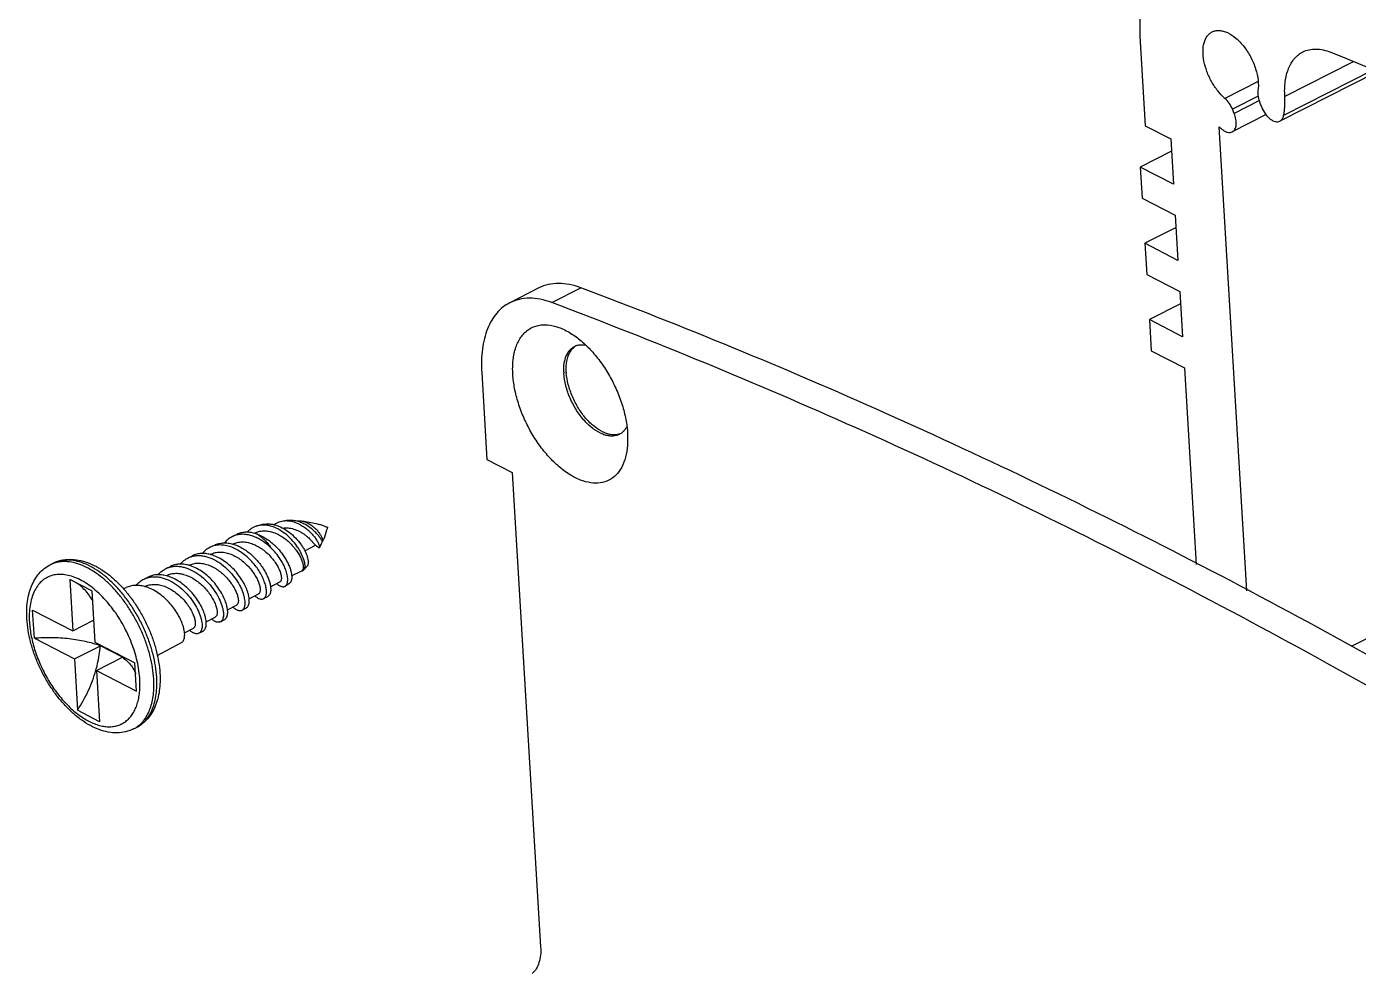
# Model space of a CAD drawing. Header units: millimetres. Extents: x 729 to 1323, y 87 to 507.
# Drawn here: x 1012.1 to 1072.9, y 337.3 to 380.5 of the extents above; entities that cross this region are included whole.
import ezdxf

# ---------------------------------------------------------------- set-up
doc = ezdxf.new("R2010")
doc.units = ezdxf.units.MM
doc.layers.add('02___PRT_ALL_AXES', color=7, linetype='Continuous')

msp = doc.modelspace()

# ---------------------------------------------------------------- linework, layer by layer
at = {"color": 7, "linetype": 'Continuous'}
for p, q in [((1062.944, 380.055), (1063.189, 375.96)), ((1072.674, 378.877), (1069.556, 377.294)), ((1073.747, 378.415), (1069.333, 376.174)), ((1073.568, 378.492), (1069.502, 376.427)), ((1068.337, 377.983), (1066.821, 377.213)), ((1068.336, 377.317), (1067.162, 376.721)), ((1068.369, 377.098), (1067.243, 376.527)), ((1068.421, 376.995), (1068.501, 376.802)), ((1068.677, 376.456), (1067.158, 375.684)), ((1067.243, 376.527), (1067.162, 376.721)), ((1063.189, 375.96), (1064.348, 375.362)), ((1067.828, 354.737), (1066.562, 375.91)), ((1064.348, 375.362), (1064.472, 373.299)), ((1064.382, 374.801), (1062.96, 374.079)), ((1062.96, 374.079), (1063.045, 372.661)), ((1064.472, 373.299), (1062.96, 374.079)), ((1063.045, 372.661), (1064.556, 371.881)), ((1064.556, 371.881), (1064.68, 369.817)), ((1064.59, 371.32), (1063.168, 370.598)), ((1063.168, 370.598), (1063.253, 369.179)), ((1064.68, 369.817), (1063.168, 370.598)), ((1063.253, 369.179), (1064.765, 368.399)), ((1035.513, 368.559), (1034.183, 367.884)), ((1036.097, 367.891), (1037.427, 368.566)), ((1064.765, 368.399), (1064.888, 366.336)), ((1064.798, 367.838), (1063.376, 367.116)), ((1063.376, 367.116), (1063.461, 365.697)), ((1064.888, 366.336), (1063.376, 367.116)), ((1099.705, 365.962), (1072.584, 352.192)), ((1063.461, 365.697), (1064.973, 364.917)), ((1064.973, 364.917), (1065.51, 355.933)), ((1032.9, 364.696), (1033.138, 360.731)), ((1039.562, 361.915), (1039.559, 361.369)), ((1033.138, 360.731), (1034.297, 360.133)), ((1034.297, 360.133), (1035.591, 338.497)), ((1021.544, 356.872), (1021.547, 356.871)), ((1022.544, 357.376), (1022.514, 357.361)), ((1024.825, 356.566), (1025.317, 356.816)), ((1025.615, 357.021), (1025.592, 357.057)), ((1025.637, 356.993), (1025.636, 356.993)), ((1020.528, 356.406), (1020.506, 356.395)), ((1024.226, 355.418), (1024.684, 355.65)), ((1018.511, 355.435), (1018.492, 355.426)), ((1023.259, 354.927), (1023.687, 355.144)), ((1022.283, 354.377), (1022.711, 354.595)), ((1021.297, 353.877), (1021.714, 354.089)), ((1020.32, 353.327), (1020.738, 353.54)), ((1019.334, 352.827), (1019.741, 353.033))]:
    msp.add_line(p, q, dxfattribs=at)
msp.add_lwpolyline([(1025.311, 356.819), (1025.407, 356.757), (1025.477, 356.704)], dxfattribs=at)
for centre, radius, start, end in [((1069.389, 379.131), 4.286, 228.72761, 231.08448), ((1037.464, 365.259), 0.711, 110.07855, 116.90664), ((1037.47, 365.241), 0.729, 103.08994, 110.05716), ((1039.134, 364.815), 2.49, 181.9437, 183.42799), ((1039.317, 364.876), 2.562, 183.42498, 184.18968), ((1038.859, 362.512), 0.709, 296.92167, 302.25976), ((1038.851, 362.524), 0.723, 302.28281, 309.6027), ((1023.951, 356.69), 1.252, 77.67263, 78.76339), ((1020.943, 355.824), 1.004, 103.22156, 115.63075), ((1021.956, 356.32), 0.996, 103.54917, 115.63575), ((1022.089, 355.736), 1.686, 69.82317, 74.56663), ((1025.564, 357.011), 0.0749, 346.51564, 350.36227), ((1020.105, 354.837), 1.612, 73.91614, 74.91524), ((1013.807, 354.746), 1.324, 110.41524, 116.90648), ((1019.094, 354.331), 1.633, 73.79475, 74.5011), ((1018.092, 353.838), 1.642, 73.50118, 75.31722), ((1017.083, 353.339), 1.656, 73.48481, 74.90269), ((1016.414, 349.612), 1.319, 296.92025, 303.40124)]:
    msp.add_arc(centre, radius, start, end, dxfattribs=at)
for points, start_tangent, end_tangent in [([(1064.26, 383.324), (1063.937, 383.117), (1063.654, 382.843), (1063.219, 382.111), (1063.074, 381.662), (1062.979, 381.165), (1062.944, 380.055)], (-0.891719, -0.45259), (0.05971, -0.998216)), ([(1066.821, 377.213), (1066.496, 377.556), (1066.216, 377.976), (1066, 378.44), (1065.866, 378.914), (1065.823, 379.363), (1065.874, 379.752), (1066.016, 380.054), (1066.117, 380.164), (1066.237, 380.245)], (-0.752346, 0.658768), (0.891564, 0.452895)), ([(1066.237, 380.245), (1066.392, 380.298), (1066.563, 380.31), (1066.746, 380.281), (1066.938, 380.211), (1067.327, 379.955), (1067.694, 379.569), (1068.002, 379.087), (1068.224, 378.557), (1068.337, 378.028), (1068.332, 377.552)], (0.891564, 0.452895), (-0.1492, -0.988807)), ([(1069.556, 377.294), (1069.578, 377.986), (1069.729, 378.575), (1070, 379.031), (1070.177, 379.202), (1070.378, 379.332)], (-0.058447, 0.998291), (0.891377, 0.453263)), ([(1070.378, 379.332), (1070.661, 379.433), (1070.972, 379.464), (1071.307, 379.425), (1071.656, 379.316)], (0.891377, 0.453263), (0.927637, -0.373483)), ([(1071.656, 379.316), (1094.231, 368.94), (1116.962, 355.938)], (0.927637, -0.373483), (0.846912, -0.531734)), ([(1068.332, 377.552), (1068.337, 377.287), (1068.421, 376.995)], (-0.1492, -0.988807), (0.382942, -0.923772)), ([(1067.162, 376.721), (1067.014, 376.994), (1066.821, 377.213)], (-0.382942, 0.923772), (-0.752347, 0.658768)), ([(1069.502, 376.427), (1069.536, 376.629), (1069.556, 377.294)], (0.201591, 0.97947), (-0.058447, 0.998291)), ([(1067.157, 375.684), (1067.225, 375.733), (1067.278, 375.804), (1067.316, 375.895), (1067.336, 376.002), (1067.324, 376.254), (1067.243, 376.527)], (0.891936, 0.452162), (-0.382942, 0.923772)), ([(1068.501, 376.802), (1068.672, 376.498), (1068.895, 376.268), (1069.013, 376.194), (1069.129, 376.153), (1069.238, 376.146), (1069.333, 376.174)], (0.382942, -0.923772), (0.89195, 0.452134)), ([(1069.333, 376.174), (1069.392, 376.214), (1069.44, 376.271), (1069.502, 376.427)], (0.89195, 0.452134), (0.201591, 0.97947)), ([(1066.697, 375.796), (1066.82, 375.714), (1066.943, 375.666), (1067.057, 375.656), (1067.157, 375.684)], (0.778314, -0.627876), (0.891936, 0.452162)), ([(1037.427, 368.566), (1036.904, 368.716), (1036.404, 368.766), (1035.938, 368.713), (1035.513, 368.56)], (-0.935804, 0.35252), (-0.891719, -0.45259)), ([(1093.43, 339.667), (1079.361, 348.379), (1065.309, 356.114), (1051.316, 362.85), (1037.427, 368.566)], (-0.837081, 0.547078), (-0.935986, 0.352036)), ([(1034.183, 367.884), (1033.869, 367.682), (1033.592, 367.415), (1033.358, 367.087), (1033.169, 366.701), (1032.934, 365.779), (1032.9, 364.696)], (-0.891719, -0.45259), (0.05971, -0.998216)), ([(1036.097, 367.891), (1035.574, 368.041), (1035.074, 368.091), (1034.608, 368.038), (1034.183, 367.884)], (-0.935804, 0.35252), (-0.891719, -0.45259)), ([(1092.1, 338.992), (1078.031, 347.703), (1063.979, 355.439), (1049.986, 362.175), (1036.097, 367.891)], (-0.837081, 0.547078), (-0.935986, 0.352036)), ([(1034.321, 364.619), (1034.336, 365.278), (1034.461, 365.852), (1034.692, 366.315), (1034.844, 366.499), (1035.019, 366.649), (1035.213, 366.763), (1035.427, 366.839), (1035.656, 366.878), (1035.899, 366.877), (1036.416, 366.762), (1036.956, 366.498)], (-0.05971, 0.998216), (0.851143, -0.524933)), ([(1036.956, 366.498), (1037.442, 366.143), (1037.911, 365.687), (1038.346, 365.149), (1038.733, 364.545), (1039.058, 363.897), (1039.31, 363.227), (1039.48, 362.559), (1039.562, 361.915)], (0.851143, -0.524933), (0.05971, -0.998216)), ([(1037.305, 365.951), (1037.385, 365.966), (1037.642, 365.959)], (0.97394, 0.226808), (0.987316, -0.15877)), ([(1036.646, 364.731), (1036.668, 365.125), (1036.762, 365.461), (1036.922, 365.72), (1037.026, 365.818), (1037.142, 365.892)], (-0.033832, 0.999428), (0.891663, 0.4527)), ([(1036.76, 364.723), (1036.761, 365.015), (1036.798, 365.282), (1036.981, 365.711)], (-0.05971, 0.998216), (0.583778, 0.811913)), ([(1036.981, 365.711), (1037.02, 365.761), (1037.153, 365.886)], (0.583778, 0.811913), (0.804232, 0.594315)), ([(1039.559, 361.369), (1039.468, 360.833), (1039.291, 360.382), (1039.034, 360.029), (1038.704, 359.788), (1038.313, 359.666), (1037.875, 359.669), (1037.406, 359.795), (1036.92, 360.041), (1036.435, 360.398), (1035.967, 360.853), (1035.533, 361.392), (1035.148, 361.995), (1034.824, 362.642), (1034.573, 363.31), (1034.403, 363.977), (1034.321, 364.619)], (-0.078903, -0.996882), (-0.05971, 0.998216)), ([(1039.18, 361.88), (1039.014, 361.82), (1038.831, 361.801), (1038.636, 361.821), (1038.431, 361.882), (1038.01, 362.119), (1037.6, 362.492), (1037.234, 362.973), (1036.939, 363.524), (1036.739, 364.104), (1036.649, 364.666)], (-0.891663, -0.4527), (-0.05971, 0.998216)), ([(1039.183, 361.892), (1039.014, 361.86), (1038.833, 361.864), (1038.642, 361.904), (1038.444, 361.98), (1038.044, 362.234), (1037.659, 362.607), (1037.317, 363.074), (1037.042, 363.601), (1036.852, 364.152), (1036.762, 364.688)], (-0.953655, -0.300903), (-0.073027, 0.99733)), ([(1039.391, 362.042), (1039.372, 362.022), (1039.312, 361.967)], (-0.672635, -0.739974), (-0.770675, -0.637228)), ([(1039.519, 362.225), (1039.49, 362.175), (1039.391, 362.042)], (-0.47206, -0.881566), (-0.672635, -0.739974)), ([(1022.538, 357.361), (1022.319, 357.404), (1022.107, 357.41), (1021.906, 357.38), (1021.72, 357.312)], (-0.964215, 0.265122), (-0.900954, -0.433914)), ([(1022.613, 357.69), (1022.496, 357.643), (1022.387, 357.58), (1022.286, 357.502), (1022.194, 357.411)], (-0.950591, -0.310448), (-0.66089, -0.750483)), ([(1022.544, 357.376), (1022.728, 357.446), (1022.927, 357.475), (1023.136, 357.466), (1023.35, 357.418), (1023.565, 357.335), (1023.774, 357.22), (1023.973, 357.078), (1024.157, 356.915), (1024.321, 356.738), (1024.462, 356.553), (1024.577, 356.369), (1024.664, 356.192), (1024.722, 356.03), (1024.74, 355.956), (1024.751, 355.889), (1024.755, 355.828), (1024.753, 355.775), (1024.744, 355.73), (1024.728, 355.694)], (0.891655, 0.452716), (-0.496847, -0.867838)), ([(1024.777, 356.158), (1024.726, 356.303), (1024.657, 356.457), (1024.571, 356.615), (1024.468, 356.774), (1024.218, 357.081), (1023.921, 357.35), (1023.594, 357.56), (1023.255, 357.694), (1023.086, 357.728), (1022.922, 357.738), (1022.764, 357.726), (1022.613, 357.69)], (-0.282647, 0.959224), (-0.950591, -0.310448)), ([(1022.843, 357.759), (1022.99, 357.788), (1023.145, 357.795), (1023.305, 357.781), (1023.468, 357.745), (1023.796, 357.613), (1024.112, 357.411), (1024.398, 357.155), (1024.64, 356.868), (1024.74, 356.72), (1024.825, 356.574), (1024.893, 356.433), (1024.943, 356.3)], (0.963668, 0.267102), (0.314492, -0.94926)), ([(1023.422, 357.757), (1023.532, 357.83), (1023.651, 357.885), (1023.779, 357.921), (1023.914, 357.939)], (0.790941, 0.611892), (0.998188, 0.060175)), ([(1023.82, 357.598), (1023.941, 357.611), (1024.067, 357.609), (1024.322, 357.559), (1024.574, 357.456), (1024.693, 357.389), (1024.805, 357.314), (1024.909, 357.234), (1025.003, 357.152), (1025.085, 357.072), (1025.155, 356.998), (1025.213, 356.931), (1025.237, 356.903), (1025.257, 356.877), (1025.275, 356.856), (1025.29, 356.839), (1025.302, 356.827), (1025.311, 356.819)], (0.984188, 0.177126), (0.863944, -0.503588)), ([(1023.914, 357.939), (1023.983, 357.941), (1024.195, 357.918)], (0.998188, 0.060175), (0.980837, -0.194832)), ([(1025.592, 357.057), (1025.516, 357.17), (1025.399, 357.316), (1025.245, 357.473), (1025.062, 357.626), (1024.857, 357.759), (1024.639, 357.862), (1024.417, 357.926), (1024.199, 357.948)], (-0.535455, 0.844564), (-0.999996, -0.002998)), ([(1024.218, 357.913), (1024.628, 357.754), (1024.823, 357.63), (1025.003, 357.483), (1025.162, 357.322), (1025.294, 357.158), (1025.395, 357.002), (1025.433, 356.931), (1025.463, 356.866)], (0.97695, -0.213469), (0.384735, -0.923027)), ([(1024.448, 357.924), (1024.491, 357.93), (1024.625, 357.93)], (0.986201, 0.165554), (0.996345, -0.085423)), ([(1024.625, 357.93), (1024.787, 357.9), (1024.949, 357.838), (1025.108, 357.746), (1025.255, 357.631), (1025.386, 357.5), (1025.494, 357.361), (1025.574, 357.226), (1025.603, 357.164), (1025.623, 357.107)], (0.996345, -0.085423), (0.292759, -0.956186)), ([(1025.805, 357.65), (1025.749, 357.672), (1025.681, 357.701), (1025.601, 357.733), (1025.513, 357.763)], (-0.946985, 0.321279), (-0.95741, 0.288731)), ([(1025.859, 357.64), (1025.846, 357.643), (1025.804, 357.651)], (-0.960093, 0.279682), (-0.993339, 0.115233)), ([(1025.859, 357.64), (1025.835, 357.642), (1025.805, 357.65)], (-0.997451, -0.071357), (-0.946985, 0.321279)), ([(1020.709, 356.826), (1020.9, 356.894), (1021.105, 356.925), (1021.321, 356.917), (1021.544, 356.872)], (0.901046, 0.433724), (0.962131, -0.272587)), ([(1022.946, 354.381), (1022.986, 354.41), (1023.02, 354.451), (1023.046, 354.504), (1023.064, 354.566), (1023.075, 354.639), (1023.076, 354.722), (1023.069, 354.812), (1023.053, 354.91), (1022.993, 355.125), (1022.897, 355.358), (1022.766, 355.6), (1022.603, 355.841), (1022.41, 356.073), (1022.194, 356.287), (1021.958, 356.474), (1021.709, 356.627), (1021.454, 356.74), (1021.198, 356.809), (1020.949, 356.83), (1020.713, 356.801)], (0.881867, 0.471498), (-0.97334, -0.229369)), ([(1021.525, 357.218), (1021.33, 357.095), (1021.164, 356.926)], (-0.901108, -0.433594), (-0.62004, -0.78457)), ([(1021.547, 356.87), (1021.741, 356.942), (1021.953, 356.97), (1022.176, 356.954), (1022.403, 356.895), (1022.629, 356.798), (1022.848, 356.666), (1023.053, 356.507), (1023.239, 356.327), (1023.401, 356.135), (1023.535, 355.939), (1023.639, 355.748), (1023.71, 355.57), (1023.734, 355.489), (1023.75, 355.414), (1023.757, 355.347), (1023.757, 355.287), (1023.75, 355.237), (1023.735, 355.196), (1023.714, 355.164), (1023.687, 355.144)], (0.891604, 0.452816), (-0.89154, -0.452943)), ([(1021.547, 356.871), (1021.974, 356.687), (1022.18, 356.553), (1022.377, 356.396), (1022.561, 356.221), (1022.728, 356.031), (1022.877, 355.832), (1023.004, 355.629), (1023.107, 355.428), (1023.186, 355.234), (1023.239, 355.052), (1023.267, 354.888), (1023.27, 354.746), (1023.262, 354.684), (1023.249, 354.629), (1023.23, 354.581), (1023.205, 354.541), (1023.176, 354.509), (1023.142, 354.486)], (0.961683, -0.274163), (-0.881748, -0.471721)), ([(1023.276, 356.706), (1022.905, 357.004), (1022.707, 357.122), (1022.505, 357.214), (1022.302, 357.278), (1022.102, 357.312), (1021.908, 357.316), (1021.722, 357.289)], (-0.722359, 0.691518), (-0.972044, -0.234799)), ([(1022.67, 357.318), (1023.053, 357.127), (1023.237, 356.998), (1023.411, 356.852), (1023.723, 356.518), (1023.855, 356.339), (1023.969, 356.158), (1024.064, 355.978), (1024.138, 355.805), (1024.191, 355.641), (1024.222, 355.492), (1024.232, 355.361), (1024.221, 355.252), (1024.209, 355.206), (1024.191, 355.167), (1024.17, 355.134), (1024.144, 355.109)], (0.938744, -0.344615), (-0.788935, -0.614477)), ([(1022.67, 357.318), (1022.831, 357.203), (1022.988, 357.06), (1023.138, 356.894), (1023.276, 356.706)], (0.848889, -0.528572), (0.55789, -0.829915)), ([(1025.463, 356.866), (1025.482, 356.816), (1025.495, 356.773), (1025.501, 356.738), (1025.501, 356.725), (1025.501, 356.714)], (0.384735, -0.923027), (-0.155536, -0.98783)), ([(1025.631, 356.997), (1025.624, 357.007), (1025.615, 357.021)], (-0.643548, 0.765405), (-0.532502, 0.846429)), ([(1025.623, 357.107), (1025.635, 357.06), (1025.639, 357.021)], (0.292759, -0.956186), (0.024129, -0.999709)), ([(1025.636, 356.993), (1025.634, 356.995), (1025.631, 356.997)], (-0.928559, 0.371186), (-0.643548, 0.765405)), ([(1025.639, 357.021), (1025.639, 357.015), (1025.638, 356.998)], (0.024129, -0.999709), (-0.168593, -0.985686)), ([(1019.145, 355.953), (1019.312, 356.123), (1019.508, 356.248)], (0.621485, 0.783426), (0.9009, 0.434028)), ([(1019.508, 356.248), (1019.557, 356.269), (1019.709, 356.319)], (0.9009, 0.434028), (0.972018, 0.234907)), ([(1020.525, 356.393), (1020.305, 356.435), (1020.093, 356.441), (1019.891, 356.41), (1019.704, 356.342)], (-0.96555, 0.260219), (-0.901052, -0.43371)), ([(1019.709, 356.319), (1019.873, 356.346), (1020.045, 356.347), (1020.222, 356.325), (1020.403, 356.278), (1020.763, 356.12), (1021.108, 355.884), (1021.421, 355.589), (1021.687, 355.258), (1021.892, 354.914), (1021.97, 354.745), (1022.03, 354.583)], (0.972018, 0.234907), (0.306921, -0.951735)), ([(1020.509, 356.729), (1020.315, 356.607), (1020.15, 356.44)], (-0.901058, -0.433699), (-0.624478, -0.781042)), ([(1020.528, 356.406), (1020.728, 356.48), (1020.945, 356.507), (1021.174, 356.489), (1021.407, 356.427), (1021.64, 356.325), (1021.864, 356.187), (1022.075, 356.021), (1022.265, 355.833), (1022.431, 355.632), (1022.568, 355.427), (1022.673, 355.228), (1022.745, 355.042), (1022.768, 354.957), (1022.783, 354.879), (1022.79, 354.809), (1022.789, 354.746), (1022.78, 354.693), (1022.764, 354.65), (1022.741, 354.617), (1022.711, 354.595)], (0.891622, 0.452781), (-0.891629, -0.452766)), ([(1022.22, 354.683), (1022.121, 354.933), (1021.982, 355.194), (1021.805, 355.455), (1021.595, 355.705), (1021.357, 355.932), (1021.099, 356.127), (1020.828, 356.28), (1020.552, 356.386)], (-0.307656, 0.951498), (-0.960865, 0.277016)), ([(1023.94, 354.958), (1023.982, 354.999), (1024.014, 355.055), (1024.036, 355.125), (1024.046, 355.208), (1024.046, 355.304), (1024.033, 355.41), (1024.008, 355.526), (1023.971, 355.65), (1023.862, 355.913), (1023.706, 356.186), (1023.509, 356.455), (1023.276, 356.706)], (0.817646, 0.575721), (-0.722359, 0.691518)), ([(1024.959, 355.9), (1024.986, 355.961), (1024.993, 356.002), (1024.994, 356.05), (1024.99, 356.105), (1024.98, 356.165), (1024.943, 356.3)], (0.63612, 0.77159), (-0.314492, 0.94926)), ([(1025.498, 356.705), (1025.494, 356.701), (1025.49, 356.699), (1025.484, 356.7), (1025.477, 356.704)], (-0.469236, -0.883073), (-0.77516, 0.631765)), ([(1025.501, 356.714), (1025.5, 356.712), (1025.498, 356.705)], (-0.155536, -0.98783), (-0.469236, -0.883073)), ([(1012.14, 353.455), (1012.134, 353.862), (1012.167, 354.251), (1012.239, 354.616), (1012.29, 354.788), (1012.351, 354.953), (1012.505, 355.259), (1012.7, 355.528), (1012.936, 355.753), (1013.208, 355.926)], (-0.05971, 0.998216), (0.891643, 0.45274)), ([(1013.343, 355.995), (1013.521, 356.072), (1013.707, 356.128), (1014.097, 356.176), (1014.5, 356.141), (1014.907, 356.029), (1015.312, 355.845), (1015.711, 355.596), (1016.099, 355.286), (1016.471, 354.921), (1016.82, 354.509), (1017.142, 354.055), (1017.431, 353.57), (1017.681, 353.06), (1017.887, 352.537), (1018.047, 352.009), (1018.156, 351.486), (1018.213, 350.977)], (0.891643, 0.45274), (0.05971, -0.998216)), ([(1018.066, 350.794), (1018.009, 351.31), (1017.898, 351.844), (1017.735, 352.386), (1017.524, 352.926), (1017.269, 353.452), (1016.975, 353.955), (1016.646, 354.425), (1016.291, 354.853), (1015.915, 355.23), (1015.527, 355.549), (1015.133, 355.804), (1014.741, 355.991), (1014.358, 356.104), (1013.993, 356.143), (1013.82, 356.134), (1013.653, 356.107), (1013.493, 356.06), (1013.343, 355.995)], (-0.05971, 0.998216), (-0.891658, -0.45271)), ([(1017.931, 350.725), (1017.876, 351.226), (1017.771, 351.745), (1017.616, 352.271), (1017.416, 352.796), (1017.173, 353.309), (1016.892, 353.802), (1016.579, 354.266), (1016.239, 354.691), (1015.878, 355.07), (1015.504, 355.396), (1015.121, 355.663), (1014.739, 355.866), (1014.364, 356.002), (1014.002, 356.068), (1013.828, 356.074), (1013.66, 356.063), (1013.499, 356.034), (1013.345, 355.986)], (-0.05971, 0.998216), (-0.937157, -0.348907)), ([(1018.132, 355.469), (1018.298, 355.636), (1018.492, 355.759)], (0.627239, 0.778826), (0.9009, 0.434027)), ([(1018.492, 355.759), (1018.542, 355.781), (1018.698, 355.832)], (0.9009, 0.434027), (0.972853, 0.231426)), ([(1019.531, 355.904), (1019.307, 355.949), (1019.09, 355.956), (1018.884, 355.925), (1018.693, 355.855)], (-0.96364, 0.267206), (-0.900899, -0.434029)), ([(1018.698, 355.832), (1018.864, 355.858), (1019.038, 355.859), (1019.217, 355.835), (1019.399, 355.788), (1019.763, 355.626), (1020.112, 355.386), (1020.428, 355.086), (1020.696, 354.75), (1020.903, 354.4), (1020.981, 354.229), (1021.041, 354.064)], (0.972853, 0.231426), (0.303167, -0.952937)), ([(1019.535, 355.902), (1019.735, 355.974), (1019.952, 356.001), (1020.181, 355.982), (1020.414, 355.919), (1020.646, 355.817), (1020.87, 355.679), (1021.08, 355.512), (1021.27, 355.324), (1021.435, 355.123), (1021.572, 354.919), (1021.676, 354.72), (1021.748, 354.535), (1021.771, 354.45), (1021.786, 354.372), (1021.793, 354.302), (1021.791, 354.239), (1021.782, 354.186), (1021.766, 354.143), (1021.743, 354.11), (1021.714, 354.089)], (0.894222, 0.447624), (-0.891527, -0.452967)), ([(1021.236, 354.166), (1021.137, 354.421), (1020.996, 354.687), (1020.817, 354.952), (1020.605, 355.206), (1020.365, 355.437), (1020.104, 355.635), (1019.83, 355.791), (1019.55, 355.899)], (-0.303899, 0.952704), (-0.960272, 0.279065)), ([(1024.687, 355.638), (1024.682, 355.637), (1024.668, 355.637)], (-0.993115, -0.117142), (-0.999934, 0.011494)), ([(1024.728, 355.694), (1024.709, 355.668), (1024.684, 355.65)], (-0.496847, -0.867838), (-0.89177, -0.452489)), ([(1024.711, 355.643), (1024.705, 355.642), (1024.687, 355.638)], (-0.950321, -0.31127), (-0.993115, -0.117142)), ([(1024.764, 355.678), (1024.74, 355.657), (1024.711, 355.643)], (-0.679809, -0.733389), (-0.950321, -0.31127)), ([(1024.777, 356.158), (1024.813, 355.998), (1024.821, 355.926), (1024.822, 355.861), (1024.817, 355.803), (1024.806, 355.752), (1024.764, 355.678)], (0.282647, -0.959224), (-0.679809, -0.733389)), ([(1015.659, 354.394), (1015.356, 354.691), (1015.044, 354.947), (1014.728, 355.157), (1014.413, 355.317), (1014.104, 355.426), (1013.805, 355.481), (1013.521, 355.482), (1013.257, 355.429), (1013.016, 355.322), (1012.804, 355.163), (1012.622, 354.955), (1012.474, 354.701), (1012.362, 354.405), (1012.288, 354.071), (1012.253, 353.705), (1012.257, 353.313)], (-0.683015, 0.730404), (0.05971, -0.998216)), ([(1017.515, 354.938), (1017.291, 354.981), (1017.074, 354.986), (1016.868, 354.955), (1016.676, 354.885)], (-0.965501, 0.260401), (-0.900898, -0.434031)), ([(1017.127, 354.984), (1017.296, 355.153), (1017.492, 355.277)], (0.625199, 0.780465), (0.900899, 0.434029)), ([(1017.492, 355.277), (1017.54, 355.299), (1017.692, 355.349)], (0.900899, 0.434029), (0.97131, 0.237816)), ([(1017.522, 354.933), (1017.727, 355.006), (1017.95, 355.032), (1018.185, 355.011), (1018.424, 354.944), (1018.662, 354.836), (1018.892, 354.691), (1019.106, 354.517), (1019.301, 354.322), (1019.469, 354.113), (1019.608, 353.9), (1019.714, 353.692), (1019.786, 353.5), (1019.808, 353.411), (1019.823, 353.33), (1019.828, 353.257), (1019.826, 353.192), (1019.815, 353.136), (1019.797, 353.091), (1019.772, 353.056), (1019.741, 353.033)], (0.895943, 0.444169), (-0.891531, -0.45296)), ([(1018.508, 355.427), (1018.289, 355.467), (1018.077, 355.472), (1017.875, 355.44), (1017.687, 355.371)], (-0.967381, 0.253324), (-0.900931, -0.433961)), ([(1017.692, 355.349), (1017.86, 355.376), (1018.036, 355.378), (1018.218, 355.355), (1018.402, 355.307), (1018.772, 355.143), (1019.126, 354.899), (1019.446, 354.595), (1019.718, 354.252), (1019.927, 353.896), (1020.006, 353.721), (1020.067, 353.553)], (0.97131, 0.237816), (0.299577, -0.954072)), ([(1018.511, 355.435), (1018.716, 355.511), (1018.939, 355.538), (1019.174, 355.519), (1019.414, 355.453), (1019.653, 355.346), (1019.883, 355.202), (1020.099, 355.028), (1020.294, 354.832), (1020.464, 354.623), (1020.603, 354.409), (1020.71, 354.201), (1020.782, 354.008), (1020.805, 353.919), (1020.82, 353.838), (1020.826, 353.764), (1020.823, 353.699), (1020.813, 353.643), (1020.795, 353.598), (1020.77, 353.563), (1020.738, 353.54)], (0.891602, 0.452821), (-0.891548, -0.452927)), ([(1020.257, 353.653), (1020.157, 353.911), (1020.016, 354.181), (1019.836, 354.45), (1019.622, 354.708), (1019.38, 354.942), (1019.117, 355.143), (1018.841, 355.303), (1018.559, 355.413)], (-0.30027, 0.953854), (-0.958839, 0.283949)), ([(1023.547, 355.067), (1023.661, 354.982), (1023.716, 354.954), (1023.768, 354.936), (1023.817, 354.927), (1023.862, 354.928), (1023.903, 354.939), (1023.94, 354.958)], (0.748873, -0.662713), (0.817646, 0.575721)), ([(1017.22, 351.319), (1017.125, 351.73), (1016.997, 352.145), (1016.649, 352.963), (1016.194, 353.727), (1015.934, 354.075), (1015.659, 354.394)], (-0.186652, 0.982426), (-0.683015, 0.730404)), ([(1019.273, 353.137), (1019.173, 353.4), (1019.03, 353.674), (1018.848, 353.948), (1018.632, 354.21), (1018.387, 354.448), (1018.12, 354.653), (1017.84, 354.815), (1017.554, 354.926)], (-0.296725, 0.954963), (-0.958761, 0.284213)), ([(1021.967, 353.857), (1022.016, 353.895), (1022.055, 353.951), (1022.083, 354.023), (1022.099, 354.11), (1022.102, 354.211), (1022.091, 354.325), (1022.067, 354.449), (1022.03, 354.583)], (0.881788, 0.471646), (-0.306921, 0.951735)), ([(1022.158, 353.96), (1022.207, 353.997), (1022.246, 354.053), (1022.274, 354.124), (1022.289, 354.211), (1022.292, 354.312), (1022.281, 354.425), (1022.257, 354.549), (1022.22, 354.683)], (0.881563, 0.472066), (-0.307656, 0.951498)), ([(1022.548, 354.507), (1022.662, 354.423), (1022.769, 354.373), (1022.818, 354.362), (1022.864, 354.359), (1022.907, 354.366), (1022.946, 354.381)], (0.750945, -0.660365), (0.881867, 0.471498)), ([(1021.041, 354.064), (1021.078, 353.928), (1021.102, 353.802), (1021.112, 353.686), (1021.109, 353.583), (1021.092, 353.494), (1021.064, 353.421), (1021.024, 353.365), (1020.973, 353.326)], (0.303167, -0.952937), (-0.881394, -0.472381)), ([(1021.169, 353.431), (1021.22, 353.469), (1021.259, 353.526), (1021.288, 353.598), (1021.304, 353.687), (1021.307, 353.79), (1021.297, 353.905), (1021.273, 354.031), (1021.236, 354.166)], (0.881401, 0.472368), (-0.303899, 0.952704)), ([(1021.545, 353.997), (1021.666, 353.905), (1021.724, 353.873), (1021.779, 353.851), (1021.832, 353.838), (1021.881, 353.835), (1021.926, 353.841), (1021.967, 353.857)], (0.741908, -0.670502), (0.881788, 0.471646)), ([(1017.011, 348.437), (1016.833, 348.359), (1016.647, 348.303), (1016.257, 348.256), (1015.854, 348.291), (1015.447, 348.403), (1015.041, 348.586), (1014.642, 348.836), (1014.254, 349.146), (1013.883, 349.51), (1013.533, 349.923), (1013.211, 350.376), (1012.923, 350.862), (1012.673, 351.371), (1012.466, 351.894), (1012.307, 352.422), (1012.197, 352.945), (1012.14, 353.455)], (-0.891643, -0.45274), (-0.05971, 0.998216)), ([(1012.257, 353.313), (1012.343, 352.659), (1012.523, 351.98), (1012.789, 351.303), (1013.131, 350.652), (1013.537, 350.054), (1013.991, 349.532), (1014.23, 349.305), (1014.474, 349.104), (1014.722, 348.932), (1014.97, 348.789), (1015.216, 348.677), (1015.457, 348.597), (1015.693, 348.55), (1015.919, 348.537), (1016.135, 348.557), (1016.337, 348.61), (1016.524, 348.696), (1016.695, 348.814), (1016.847, 348.962), (1016.979, 349.14), (1017.09, 349.346), (1017.178, 349.578), (1017.244, 349.833), (1017.286, 350.108), (1017.303, 350.403), (1017.296, 350.712)], (0.05971, -0.998216), (-0.05971, 0.998216)), ([(1020.067, 353.553), (1020.105, 353.415), (1020.128, 353.287), (1020.138, 353.169), (1020.134, 353.064), (1020.117, 352.974), (1020.087, 352.899), (1020.046, 352.842), (1019.994, 352.802)], (0.299577, -0.954072), (-0.881399, -0.472372)), ([(1020.185, 352.904), (1020.237, 352.944), (1020.278, 353.001), (1020.307, 353.075), (1020.324, 353.165), (1020.328, 353.27), (1020.318, 353.387), (1020.295, 353.516), (1020.257, 353.653)], (0.881759, 0.4717), (-0.30027, 0.953854)), ([(1020.973, 353.326), (1020.933, 353.31), (1020.889, 353.303), (1020.842, 353.304), (1020.791, 353.315), (1020.737, 353.334), (1020.682, 353.363), (1020.565, 353.446)], (-0.881394, -0.472381), (-0.76409, 0.64511)), ([(1019.196, 352.375), (1019.249, 352.416), (1019.291, 352.474), (1019.321, 352.55), (1019.339, 352.641), (1019.343, 352.748), (1019.334, 352.867), (1019.311, 352.997), (1019.273, 353.137)], (0.8814, 0.47237), (-0.296725, 0.954963)), ([(1019.994, 352.802), (1019.952, 352.785), (1019.905, 352.778), (1019.854, 352.781), (1019.8, 352.793), (1019.743, 352.814), (1019.684, 352.846), (1019.56, 352.937)], (-0.881399, -0.472372), (-0.753193, 0.6578)), ([(1017.14, 348.511), (1017.337, 348.669), (1017.509, 348.867), (1017.654, 349.101), (1017.771, 349.37), (1017.858, 349.67), (1017.914, 349.999), (1017.938, 350.352), (1017.931, 350.725)], (0.834974, 0.55029), (-0.05971, 0.998216)), ([(1018.213, 350.977), (1018.219, 350.569), (1018.186, 350.181), (1018.114, 349.816), (1018.063, 349.643), (1018.002, 349.478), (1017.848, 349.172), (1017.653, 348.904), (1017.418, 348.679), (1017.146, 348.505)], (0.05971, -0.998216), (-0.891643, -0.45274)), ([(1017.146, 348.505), (1017.372, 348.65), (1017.57, 348.842), (1017.738, 349.078), (1017.874, 349.355), (1017.976, 349.669), (1018.042, 350.017), (1018.073, 350.393), (1018.066, 350.794)], (0.891658, 0.45271), (-0.05971, 0.998216)), ([(1017.296, 350.712), (1017.285, 350.861), (1017.22, 351.319)], (-0.05971, 0.998216), (-0.186652, 0.982426)), ([(1035.591, 338.497), (1035.584, 338.11), (1035.515, 337.771), (1035.388, 337.491), (1035.206, 337.282)], (0.05971, -0.998216), (-0.770734, -0.637157))]:
    msp.add_spline(points, degree=3, dxfattribs=dict(at, start_tangent=start_tangent, end_tangent=end_tangent))
at = {"layer": '02___PRT_ALL_AXES', "color": 7, "linetype": 'Continuous'}
for p, q in [((1022.613, 357.69), (1022.843, 357.759)), ((1020.509, 356.729), (1020.709, 356.826)), ((1021.525, 357.218), (1021.72, 357.312)), ((1025.639, 356.996), (1025.638, 356.994)), ((1025.642, 357.004), (1025.639, 356.996)), ((1019.508, 356.248), (1019.704, 356.342)), ((1013.208, 355.926), (1013.343, 355.995)), ((1018.493, 355.759), (1018.693, 355.855)), ((1024.959, 355.9), (1024.764, 355.678)), ((1014.094, 355.258), (1014.234, 352.917)), ((1015.102, 354.738), (1014.094, 355.258)), ((1017.492, 355.278), (1017.688, 355.372)), ((1015.102, 354.738), (1015.242, 352.397)), ((1016.55, 354.824), (1016.677, 354.885)), ((1022.946, 354.381), (1023.142, 354.486)), ((1012.482, 352.572), (1012.404, 353.862)), ((1012.404, 353.862), (1014.234, 352.917)), ((1021.967, 353.857), (1022.158, 353.96)), ((1014.234, 352.917), (1015.182, 353.399)), ((1020.973, 353.326), (1021.169, 353.431)), ((1012.482, 352.572), (1014.311, 351.628)), ((1019.994, 352.802), (1020.185, 352.904)), ((1014.311, 351.628), (1015.495, 352.229)), ((1015.242, 352.397), (1017.072, 351.453)), ((1015.495, 352.229), (1015.492, 352.268)), ((1015.495, 352.229), (1015.525, 352.252)), ((1016.502, 351.709), (1015.495, 352.229)), ((1018.092, 351.785), (1019.196, 352.375)), ((1014.311, 351.628), (1014.451, 349.287)), ((1015.319, 351.108), (1016.502, 351.709)), ((1016.502, 351.709), (1016.5, 351.748)), ((1017.149, 350.164), (1017.072, 351.453)), ((1015.319, 351.108), (1015.459, 348.767)), ((1015.319, 351.108), (1017.149, 350.164)), ((1015.459, 348.767), (1014.451, 349.287)), ((1017.011, 348.437), (1017.146, 348.505))]:
    msp.add_line(p, q, dxfattribs=at)
for centre, radius, start, end in [((1024.214, 352.971), 4.977, 90.17368, 93.45421), ((1021.621, 358.764), 4.389, 332.02902, 336.22746), ((1021.767, 358.699), 4.23, 336.37834, 337.61524), ((1020.895, 359.282), 5.288, 305.16087, 307.90634), ((1010.354, 352.645), 5.158, 355.3727, 355.79845), ((1006.992, 347.234), 10.51, 25.19442, 25.5062)]:
    msp.add_arc(centre, radius, start, end, dxfattribs=at)
for points, start_tangent, end_tangent in [([(1024.625, 357.93), (1024.858, 357.904), (1025.513, 357.763)], (0.996336, -0.085525), (0.957366, -0.288877)), ([(1025.859, 357.64), (1025.824, 357.507), (1025.678, 357.088)], (-0.236291, -0.971682), (-0.380809, -0.924654)), ([(1015.136, 354.291), (1014.979, 354.545), (1014.796, 354.77), (1014.591, 354.964), (1014.364, 355.124)], (-0.473609, 0.880735), (-0.85661, 0.515964)), ([(1015.495, 352.229), (1014.818, 352.421), (1014.074, 352.545), (1013.286, 352.596), (1012.482, 352.572)], (-0.942632, 0.333835), (-0.997156, -0.075361)), ([(1015.29, 351.116), (1015.362, 351.397), (1015.495, 352.229)], (0.273549, 0.961858), (0.080669, 0.996741)), ([(1015.835, 352.093), (1015.753, 352.129), (1015.495, 352.229)], (-0.913681, 0.406433), (-0.942632, 0.333835)), ([(1016.502, 351.709), (1016.441, 351.754), (1016.241, 351.884)], (-0.798951, 0.601397), (-0.857984, 0.513676)), ([(1016.502, 351.709), (1016.706, 351.538), (1016.876, 351.357), (1017.012, 351.167), (1017.112, 350.97)], (0.798951, -0.601397), (0.379304, -0.925272)), ([(1014.451, 349.287), (1014.941, 350.174), (1015.29, 351.116)], (0.547637, 0.836716), (0.273549, 0.961858))]:
    msp.add_spline(points, degree=3, dxfattribs=dict(at, start_tangent=start_tangent, end_tangent=end_tangent))

doc.saveas('drawing.dxf')
